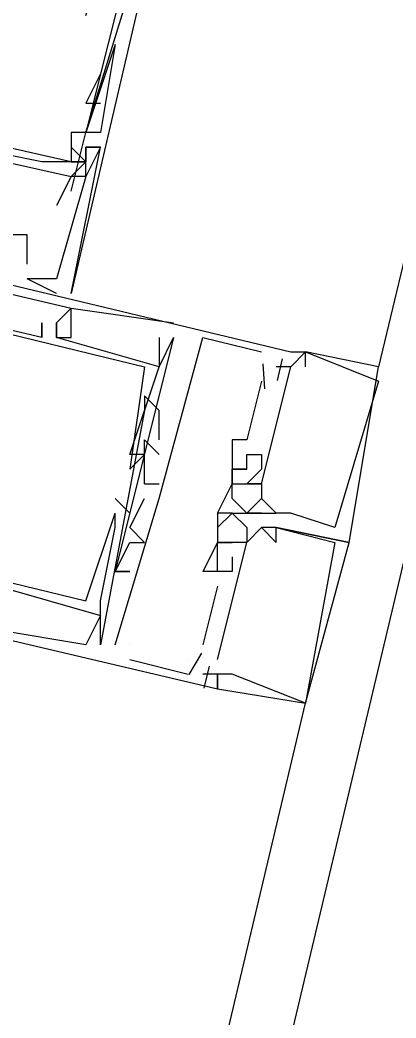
# Model space of a CAD drawing. Header units: feet. Extents: x -84 to 198, y -22 to 181.
# Drawn here: x 121.353 to 121.696, y 48.331 to 49.24 of the extents above; entities that cross this region are included whole.
import ezdxf

# ---------------------------------------------------------------- set-up
doc = ezdxf.new("R2010")
doc.units = ezdxf.units.FT
doc.layers.add('A-LINEA', color=7, linetype='CONTINUOUS')

msp = doc.modelspace()

# ---------------------------------------------------------------- linework, layer by layer
at = {"layer": 'A-LINEA'}
for p, q in [((123.44, 56.2978), (121.68, 48.9244)), ((121.4933, 49.3911), (121.4, 48.9911)), ((121.44, 49.2178), (121.4133, 49.1378)), ((121.44, 49.2178), (121.4133, 49.1378)), ((121.4267, 49.1911), (121.4133, 49.1644)), ((121.4267, 49.1911), (121.4267, 49.1911)), ((121.4133, 49.1644), (121.4267, 49.1644)), ((121.4, 49.1111), (121.28, 49.1378)), ((121.4, 49.1111), (121.28, 49.1378)), ((121.4, 49.1111), (121.28, 49.1378)), ((121.4, 49.1378), (121.4, 49.1378)), ((121.4133, 49.1378), (121.4133, 49.1378)), ((121.4133, 49.1378), (121.4133, 49.1378)), ((121.4267, 49.1378), (121.4267, 49.1378)), ((121.4133, 49.1244), (121.4133, 49.1244)), ((121.4133, 49.1244), (121.4133, 49.1244)), ((121.4133, 49.1244), (121.4133, 49.1244)), ((121.4133, 49.1244), (121.4133, 49.1244)), ((121.4133, 49.1244), (121.4133, 49.1244)), ((121.4133, 49.1244), (121.4133, 49.1244)), ((121.4133, 49.1244), (121.4133, 49.1244)), ((121.4267, 49.1244), (121.4267, 49.1244)), ((121.4267, 49.1244), (121.4267, 49.1244)), ((121.4267, 49.1244), (121.4267, 49.1244)), ((121.4267, 49.1244), (121.4267, 49.1244)), ((121.4267, 49.1244), (121.4267, 49.1244)), ((121.4267, 49.1244), (121.4267, 49.1244)), ((121.3733, 49.1111), (121.3733, 49.1111)), ((121.3867, 49.1111), (121.3867, 49.1111)), ((121.4, 49.1111), (121.4, 49.1111)), ((121.4133, 49.1111), (121.4133, 49.1111)), ((121.4133, 49.1111), (121.4133, 49.1111)), ((121.4133, 49.1111), (121.4133, 49.1111)), ((121.4, 49.0978), (121.4, 49.0978)), ((121.4133, 49.0978), (121.4, 49.0978)), ((121.4133, 49.0978), (121.4133, 49.0978)), ((121.4133, 49.0978), (121.4133, 49.0978)), ((121.4133, 49.0978), (121.4133, 49.0978)), ((121.4133, 49.0978), (121.4133, 49.0978)), ((121.3867, 49.0844), (121.3867, 49.0844)), ((121.4, 49.0844), (121.4, 49.0844)), ((121.3867, 49.0711), (121.3867, 49.0711)), ((121.36, 49.0444), (121.36, 49.0444)), ((121.36, 49.0444), (121.36, 49.0444)), ((121.36, 49.0444), (121.36, 49.0444)), ((121.36, 49.0178), (121.36, 49.0178)), ((121.36, 49.0178), (121.36, 49.0178)), ((121.36, 49.0178), (121.36, 49.0178)), ((121.36, 49.0044), (121.36, 49.0044)), ((121.36, 49.0044), (121.36, 49.0044)), ((121.36, 49.0044), (121.36, 49.0044)), ((121.36, 49.0044), (121.36, 49.0044)), ((121.36, 49.0044), (121.36, 49.0044)), ((121.36, 49.0044), (121.36, 49.0044)), ((121.3867, 49.0044), (121.3867, 49.0044)), ((121.3867, 49.0044), (121.3867, 49.0044)), ((121.3867, 49.0044), (121.3867, 49.0044)), ((121.3867, 49.0044), (121.3867, 49.0044)), ((121.3867, 49.0044), (121.3867, 49.0044)), ((121.3867, 49.0044), (121.3867, 49.0044)), ((121.3867, 48.9911), (121.3867, 48.9911)), ((121.3867, 48.9911), (121.3867, 48.9911)), ((121.3867, 48.9911), (121.3867, 48.9911)), ((121.4, 48.9911), (121.4, 48.9911)), ((121.4, 48.9911), (121.4, 48.9911)), ((121.4, 48.9911), (121.4, 48.9911)), ((121.3867, 48.9778), (121.3867, 48.9778)), ((121.3867, 48.9778), (121.3867, 48.9778)), ((121.3867, 48.9778), (121.3867, 48.9778)), ((121.4, 48.9778), (121.4, 48.9778)), ((121.4, 48.9778), (121.4, 48.9778)), ((121.4, 48.9778), (121.4, 48.9778)), ((121.4, 48.9778), (121.4, 48.9778)), ((121.4, 48.9778), (121.4, 48.9778)), ((121.4, 48.9778), (121.4, 48.9778)), ((121.3733, 48.9644), (121.3733, 48.9644)), ((121.3733, 48.9644), (121.3733, 48.9644)), ((121.3733, 48.9644), (121.3733, 48.9644)), ((121.3733, 48.9644), (121.3733, 48.9644)), ((121.3733, 48.9644), (121.3733, 48.9644)), ((121.3733, 48.9644), (121.3733, 48.9644)), ((121.3867, 48.9644), (121.3867, 48.9644)), ((121.3867, 48.9644), (121.3867, 48.9644)), ((121.3867, 48.9644), (121.3867, 48.9644)), ((121.3867, 48.9644), (121.3867, 48.9644)), ((121.3867, 48.9644), (121.3867, 48.9644)), ((121.3867, 48.9644), (121.3867, 48.9644)), ((121.3867, 48.9644), (121.3867, 48.9644)), ((121.3867, 48.9644), (121.3867, 48.9644)), ((121.3867, 48.9644), (121.3867, 48.9644)), ((121.3867, 48.9644), (121.3867, 48.9644)), ((121.3867, 48.9644), (121.3867, 48.9644)), ((121.3867, 48.9644), (121.3867, 48.9644)), ((121.3867, 48.9644), (121.3867, 48.9644)), ((121.3867, 48.9644), (121.3867, 48.9644)), ((121.3867, 48.9644), (121.3867, 48.9644)), ((121.4933, 48.9644), (121.4933, 48.9644)), ((121.4933, 48.9644), (121.4933, 48.9644)), ((121.4933, 48.9644), (121.4933, 48.9644)), ((121.3733, 48.9511), (121.3733, 48.9511)), ((121.3733, 48.9511), (121.3733, 48.9511)), ((121.3733, 48.9511), (121.3733, 48.9511)), ((121.3733, 48.9511), (121.3733, 48.9511)), ((121.3733, 48.9511), (121.3733, 48.9511)), ((121.3733, 48.9511), (121.3733, 48.9511)), ((121.3867, 48.9511), (121.3867, 48.9511)), ((121.3867, 48.9511), (121.3867, 48.9511)), ((121.3867, 48.9511), (121.3867, 48.9511)), ((121.3867, 48.9511), (121.3867, 48.9511)), ((121.3867, 48.9511), (121.3867, 48.9511)), ((121.3867, 48.9511), (121.3867, 48.9511)), ((121.3867, 48.9511), (121.3867, 48.9511)), ((121.3867, 48.9511), (121.3867, 48.9511)), ((121.3867, 48.9511), (121.3867, 48.9511)), ((121.4, 48.9511), (121.4, 48.9511)), ((121.4, 48.9511), (121.4, 48.9511)), ((121.4, 48.9511), (121.4, 48.9511)), ((121.4933, 48.9511), (121.44, 48.7378)), ((121.4933, 48.9511), (121.44, 48.7378)), ((121.4933, 48.9511), (121.44, 48.7378)), ((121.48, 48.9511), (121.48, 48.9511)), ((121.48, 48.9511), (121.48, 48.9511)), ((121.48, 48.9511), (121.48, 48.9511)), ((121.48, 48.9511), (121.48, 48.9511)), ((121.48, 48.9511), (121.48, 48.9511)), ((121.48, 48.9511), (121.48, 48.9511)), ((121.4933, 48.9511), (121.4933, 48.9511)), ((121.4933, 48.9511), (121.4933, 48.9511)), ((121.4933, 48.9511), (121.4933, 48.9511)), ((121.4933, 48.9511), (121.4933, 48.9511)), ((121.4933, 48.9511), (121.4933, 48.9511)), ((121.4933, 48.9511), (121.4933, 48.9511)), ((121.4933, 48.9511), (121.4933, 48.9511)), ((121.4933, 48.9511), (121.4933, 48.9511)), ((121.4933, 48.9511), (121.4933, 48.9511)), ((121.52, 48.9511), (121.52, 48.9511)), ((121.52, 48.9511), (121.52, 48.9511)), ((121.52, 48.9511), (121.52, 48.9511)), ((121.5733, 48.9378), (121.5733, 48.9378)), ((121.5733, 48.9378), (121.5733, 48.9378)), ((121.5733, 48.9378), (121.5733, 48.9378)), ((121.5923, 48.9317), (121.5876, 48.9117)), ((121.5923, 48.9317), (121.5876, 48.9117)), ((121.5923, 48.9317), (121.5876, 48.9117)), ((121.6, 48.9378), (121.6, 48.9378)), ((121.6, 48.9378), (121.6, 48.9378)), ((121.6, 48.9378), (121.6, 48.9378)), ((121.6, 48.9378), (121.6, 48.9378)), ((121.6, 48.9378), (121.6, 48.9378)), ((121.6, 48.9378), (121.6, 48.9378)), ((121.6133, 48.9378), (121.6133, 48.9378)), ((121.6133, 48.9378), (121.6133, 48.9378)), ((121.6133, 48.9378), (121.6133, 48.9378)), ((121.6133, 48.9378), (121.6133, 48.9378)), ((121.6133, 48.9378), (121.6133, 48.9378)), ((121.6133, 48.9378), (121.6133, 48.9378)), ((121.6133, 48.9378), (121.6133, 48.9378)), ((121.6133, 48.9378), (121.6133, 48.9378)), ((121.6133, 48.9378), (121.6133, 48.9378)), ((121.6133, 48.9378), (121.6133, 48.9378)), ((121.6133, 48.9378), (121.6133, 48.9378)), ((121.6133, 48.9378), (121.6133, 48.9378)), ((121.6133, 48.9378), (121.6133, 48.9378)), ((121.6133, 48.9378), (121.6133, 48.9378)), ((121.6133, 48.9378), (121.6133, 48.9378)), ((121.4667, 48.9244), (121.4667, 48.9244)), ((121.4667, 48.9244), (121.4667, 48.9244)), ((121.4667, 48.9244), (121.4667, 48.9244)), ((121.4667, 48.9244), (121.4667, 48.9244)), ((121.4667, 48.9244), (121.4667, 48.9244)), ((121.4667, 48.9244), (121.4667, 48.9244)), ((121.48, 48.9244), (121.48, 48.9244)), ((121.48, 48.9244), (121.48, 48.9244)), ((121.48, 48.9244), (121.48, 48.9244)), ((121.48, 48.9244), (121.48, 48.9244)), ((121.48, 48.9244), (121.48, 48.9244)), ((121.48, 48.9244), (121.48, 48.9244)), ((121.48, 48.9244), (121.48, 48.9244)), ((121.48, 48.9244), (121.48, 48.9244)), ((121.48, 48.9244), (121.48, 48.9244)), ((121.48, 48.9244), (121.48, 48.9244)), ((121.48, 48.9244), (121.48, 48.9244)), ((121.48, 48.9244), (121.48, 48.9244)), ((121.5746, 48.9269), (121.5762, 48.9043)), ((121.5746, 48.9269), (121.5762, 48.9043)), ((121.5746, 48.9269), (121.5762, 48.9043)), ((121.5867, 48.9244), (121.5867, 48.9244)), ((121.5867, 48.9244), (121.5867, 48.9244)), ((121.5867, 48.9244), (121.5867, 48.9244)), ((121.6, 48.9244), (121.6, 48.9244)), ((121.6, 48.9244), (121.6, 48.9244)), ((121.6, 48.9244), (121.6, 48.9244)), ((121.6, 48.9244), (121.6, 48.9244)), ((121.6, 48.9244), (121.6, 48.9244)), ((121.6, 48.9244), (121.6, 48.9244)), ((121.6, 48.9244), (121.6, 48.9244)), ((121.6, 48.9244), (121.6, 48.9244)), ((121.6, 48.9244), (121.6, 48.9244)), ((121.6133, 48.9244), (121.6133, 48.9244)), ((121.6133, 48.9244), (121.6133, 48.9244)), ((121.6133, 48.9244), (121.6133, 48.9244)), ((121.6133, 48.9244), (121.6133, 48.9244)), ((121.6133, 48.9244), (121.6133, 48.9244)), ((121.6133, 48.9244), (121.6133, 48.9244)), ((121.68, 48.9244), (121.68, 48.9244)), ((121.68, 48.9244), (121.68, 48.9244)), ((121.68, 48.9244), (121.68, 48.9244)), ((121.68, 48.9244), (121.68, 48.9244)), ((121.68, 48.9244), (121.68, 48.9244)), ((121.68, 48.9244), (121.68, 48.9244)), ((121.5733, 48.9111), (121.56, 48.8578)), ((121.5733, 48.9111), (121.56, 48.8578)), ((121.5733, 48.9111), (121.56, 48.8578)), ((121.5733, 48.9111), (121.5733, 48.9111)), ((121.5733, 48.9111), (121.5733, 48.9111)), ((121.5733, 48.9111), (121.5733, 48.9111)), ((121.68, 48.9111), (121.68, 48.9111)), ((121.68, 48.9111), (121.68, 48.9111)), ((121.68, 48.9111), (121.68, 48.9111)), ((121.68, 48.9111), (121.68, 48.9111)), ((121.68, 48.9111), (121.68, 48.9111)), ((121.68, 48.9111), (121.68, 48.9111)), ((121.4667, 48.8978), (121.4667, 48.8978)), ((121.4667, 48.8978), (121.4667, 48.8978)), ((121.4667, 48.8978), (121.4667, 48.8978)), ((121.4667, 48.8844), (121.4667, 48.8844)), ((121.4667, 48.8844), (121.4667, 48.8844)), ((121.4667, 48.8844), (121.4667, 48.8844)), ((121.48, 48.8578), (121.48, 48.8844)), ((121.48, 48.8844), (121.48, 48.8844)), ((121.48, 48.8844), (121.48, 48.8844)), ((121.48, 48.8578), (121.48, 48.8844)), ((121.48, 48.8844), (121.48, 48.8844)), ((121.48, 48.8844), (121.48, 48.8844)), ((121.48, 48.8578), (121.48, 48.8844)), ((121.48, 48.8844), (121.48, 48.8844)), ((121.48, 48.8844), (121.48, 48.8844)), ((121.4933, 48.8844), (121.4933, 48.8844)), ((121.4933, 48.8844), (121.4933, 48.8844)), ((121.4933, 48.8844), (121.4933, 48.8844)), ((121.4933, 48.8844), (121.4933, 48.8844)), ((121.4933, 48.8844), (121.4933, 48.8844)), ((121.4933, 48.8844), (121.4933, 48.8844)), ((121.4667, 48.8578), (121.4667, 48.8578)), ((121.4667, 48.8578), (121.4667, 48.8578)), ((121.4667, 48.8578), (121.4667, 48.8578)), ((121.48, 48.8578), (121.48, 48.8578)), ((121.48, 48.8578), (121.48, 48.8578)), ((121.48, 48.8578), (121.48, 48.8578)), ((121.5467, 48.8578), (121.5467, 48.8578)), ((121.5467, 48.8578), (121.5467, 48.8578)), ((121.5467, 48.8578), (121.5467, 48.8578)), ((121.56, 48.8578), (121.56, 48.8578)), ((121.56, 48.8578), (121.56, 48.8578)), ((121.56, 48.8578), (121.56, 48.8578)), ((121.4533, 48.8444), (121.4533, 48.8444)), ((121.4533, 48.8444), (121.4533, 48.8444)), ((121.4533, 48.8444), (121.4533, 48.8444)), ((121.4533, 48.8444), (121.4533, 48.8444)), ((121.4533, 48.8444), (121.4533, 48.8444)), ((121.4533, 48.8444), (121.4533, 48.8444)), ((121.4667, 48.8444), (121.4667, 48.8444)), ((121.4667, 48.8444), (121.4667, 48.8444)), ((121.4667, 48.8444), (121.4667, 48.8444)), ((121.4667, 48.8444), (121.4667, 48.8444)), ((121.4667, 48.8444), (121.4667, 48.8444)), ((121.4667, 48.8444), (121.4667, 48.8444)), ((121.48, 48.8444), (121.48, 48.8444)), ((121.48, 48.8444), (121.48, 48.8444)), ((121.48, 48.8444), (121.48, 48.8444)), ((121.56, 48.8444), (121.56, 48.8444)), ((121.56, 48.8444), (121.56, 48.8444)), ((121.56, 48.8444), (121.56, 48.8444)), ((121.5733, 48.8444), (121.5733, 48.8444)), ((121.5733, 48.8444), (121.5733, 48.8444)), ((121.5733, 48.8444), (121.5733, 48.8444)), ((121.4533, 48.8311), (121.4533, 48.8311)), ((121.4533, 48.8311), (121.4533, 48.8311)), ((121.4533, 48.8311), (121.4533, 48.8311)), ((121.4533, 48.8311), (121.4533, 48.8311)), ((121.4533, 48.8311), (121.4533, 48.8311)), ((121.4533, 48.8311), (121.4533, 48.8311)), ((121.5467, 48.8311), (121.5467, 48.8311)), ((121.5467, 48.8311), (121.5467, 48.8311)), ((121.5467, 48.8311), (121.5467, 48.8311)), ((121.5467, 48.8311), (121.5467, 48.8311)), ((121.5467, 48.8311), (121.5467, 48.8311)), ((121.5467, 48.8311), (121.5467, 48.8311)), ((121.56, 48.8311), (121.56, 48.8311)), ((121.56, 48.8311), (121.56, 48.8311)), ((121.56, 48.8311), (121.56, 48.8311)), ((121.56, 48.8311), (121.56, 48.8311)), ((121.56, 48.8311), (121.56, 48.8311)), ((121.56, 48.8311), (121.56, 48.8311)), ((121.5733, 48.8311), (121.5733, 48.8311)), ((121.5733, 48.8311), (121.5733, 48.8311)), ((121.5733, 48.8311), (121.5733, 48.8311)), ((121.4667, 48.8178), (121.4667, 48.8178)), ((121.4667, 48.8178), (121.4667, 48.8178)), ((121.4667, 48.8178), (121.4667, 48.8178)), ((121.4667, 48.8178), (121.48, 48.8178)), ((121.4667, 48.8178), (121.4667, 48.8178)), ((121.4667, 48.8178), (121.48, 48.8178)), ((121.4667, 48.8178), (121.4667, 48.8178)), ((121.4667, 48.8178), (121.48, 48.8178)), ((121.4667, 48.8178), (121.4667, 48.8178)), ((121.48, 48.8178), (121.48, 48.8178)), ((121.48, 48.8178), (121.48, 48.8178)), ((121.48, 48.8178), (121.48, 48.8178)), ((121.5467, 48.8178), (121.5467, 48.8178)), ((121.5467, 48.8178), (121.5467, 48.8178)), ((121.5467, 48.8178), (121.5467, 48.8178)), ((121.5467, 48.8178), (121.5467, 48.8178)), ((121.5467, 48.8178), (121.5467, 48.8178)), ((121.5467, 48.8178), (121.5467, 48.8178)), ((121.5467, 48.8178), (121.5467, 48.8178)), ((121.5467, 48.8178), (121.5467, 48.8178)), ((121.5467, 48.8178), (121.5467, 48.8178)), ((121.5467, 48.8178), (121.5467, 48.8178)), ((121.5467, 48.8178), (121.5467, 48.8178)), ((121.5467, 48.8178), (121.5467, 48.8178)), ((121.5467, 48.8178), (121.5467, 48.8178)), ((121.5467, 48.8178), (121.5467, 48.8178)), ((121.5467, 48.8178), (121.5467, 48.8178)), ((121.56, 48.8178), (121.56, 48.8178)), ((121.56, 48.8178), (121.56, 48.8178)), ((121.56, 48.8178), (121.56, 48.8178)), ((121.56, 48.8178), (121.56, 48.8178)), ((121.56, 48.8178), (121.56, 48.8178)), ((121.56, 48.8178), (121.56, 48.8178)), ((121.56, 48.8178), (121.56, 48.8178)), ((121.56, 48.8178), (121.56, 48.8178)), ((121.56, 48.8178), (121.56, 48.8178)), ((121.56, 48.8178), (121.56, 48.8178)), ((121.56, 48.8178), (121.56, 48.8178)), ((121.56, 48.8178), (121.56, 48.8178)), ((121.5733, 48.8178), (121.5733, 48.8178)), ((121.5733, 48.8178), (121.5733, 48.8178)), ((121.5733, 48.8178), (121.5733, 48.8178)), ((121.5733, 48.8178), (121.5733, 48.8178)), ((121.5733, 48.8178), (121.5733, 48.8178)), ((121.5733, 48.8178), (121.5733, 48.8178)), ((121.5733, 48.8178), (121.5733, 48.8178)), ((121.5733, 48.8178), (121.5733, 48.8178)), ((121.5733, 48.8178), (121.5733, 48.8178)), ((121.5733, 48.8178), (121.5733, 48.8178)), ((121.5733, 48.8178), (121.5733, 48.8178)), ((121.5733, 48.8178), (121.5733, 48.8178)), ((121.5733, 48.8178), (121.5733, 48.8178)), ((121.5733, 48.8178), (121.5733, 48.8178)), ((121.5733, 48.8178), (121.5733, 48.8178)), ((121.5733, 48.8178), (121.5733, 48.8178)), ((121.5733, 48.8178), (121.5733, 48.8178)), ((121.5733, 48.8178), (121.5733, 48.8178)), ((121.44, 48.8044), (121.4533, 48.7911)), ((121.44, 48.8044), (121.44, 48.8044)), ((121.44, 48.6711), (121.48, 48.8044)), ((121.44, 48.8044), (121.4533, 48.7911)), ((121.44, 48.8044), (121.44, 48.8044)), ((121.44, 48.6711), (121.48, 48.8044)), ((121.44, 48.8044), (121.4533, 48.7911)), ((121.44, 48.8044), (121.44, 48.8044)), ((121.44, 48.6711), (121.48, 48.8044)), ((121.4667, 48.8044), (121.4667, 48.8044)), ((121.4667, 48.8044), (121.4667, 48.8044)), ((121.4667, 48.8044), (121.4667, 48.8044)), ((121.4667, 48.8044), (121.4667, 48.8044)), ((121.4667, 48.8044), (121.4667, 48.8044)), ((121.4667, 48.8044), (121.4667, 48.8044)), ((121.4667, 48.8044), (121.4667, 48.8044)), ((121.4667, 48.8044), (121.4667, 48.8044)), ((121.4667, 48.8044), (121.4667, 48.8044)), ((121.48, 48.8044), (121.48, 48.8044)), ((121.48, 48.8044), (121.48, 48.8044)), ((121.48, 48.8044), (121.48, 48.8044)), ((121.48, 48.8044), (121.48, 48.8044)), ((121.48, 48.8044), (121.48, 48.8044)), ((121.48, 48.8044), (121.48, 48.8044)), ((121.5467, 48.8044), (121.5467, 48.8044)), ((121.5467, 48.8044), (121.5467, 48.8044)), ((121.5467, 48.8044), (121.5467, 48.8044)), ((121.5467, 48.8044), (121.5467, 48.8044)), ((121.5467, 48.8044), (121.5467, 48.8044)), ((121.5467, 48.8044), (121.5467, 48.8044)), ((121.5733, 48.8044), (121.5733, 48.8044)), ((121.5733, 48.8044), (121.5733, 48.8044)), ((121.5733, 48.8044), (121.5733, 48.8044)), ((121.5733, 48.8044), (121.5733, 48.8044)), ((121.5733, 48.8044), (121.5733, 48.8044)), ((121.5733, 48.8044), (121.5733, 48.8044)), ((121.5733, 48.8044), (121.5733, 48.8044)), ((121.5733, 48.8044), (121.5733, 48.8044)), ((121.5733, 48.8044), (121.5733, 48.8044)), ((121.5733, 48.8044), (121.5733, 48.8044)), ((121.5733, 48.8044), (121.5733, 48.8044)), ((121.5733, 48.8044), (121.5733, 48.8044)), ((121.44, 48.7911), (121.44, 48.7911)), ((121.44, 48.7911), (121.44, 48.7911)), ((121.44, 48.7911), (121.44, 48.7911)), ((121.44, 48.7911), (121.44, 48.7911)), ((121.44, 48.7911), (121.44, 48.7911)), ((121.44, 48.7911), (121.44, 48.7911)), ((121.4533, 48.7911), (121.4533, 48.7911)), ((121.4533, 48.7911), (121.4533, 48.7911)), ((121.4533, 48.7911), (121.4533, 48.7911)), ((121.5333, 48.7911), (121.5333, 48.7911)), ((121.5333, 48.7911), (121.5333, 48.7911)), ((121.5333, 48.7911), (121.5333, 48.7911)), ((121.5333, 48.7911), (121.5333, 48.7911)), ((121.5333, 48.7911), (121.5333, 48.7911)), ((121.5333, 48.7911), (121.5333, 48.7911)), ((121.5333, 48.7911), (121.5333, 48.7911)), ((121.5333, 48.7911), (121.5333, 48.7911)), ((121.5333, 48.7911), (121.5333, 48.7911)), ((121.5467, 48.7911), (121.5467, 48.7911)), ((121.5467, 48.7911), (121.5467, 48.7911)), ((121.5467, 48.7911), (121.5467, 48.7911)), ((121.5467, 48.7911), (121.5467, 48.7911)), ((121.5467, 48.7911), (121.5467, 48.7911)), ((121.5467, 48.7911), (121.5467, 48.7911)), ((121.5467, 48.7911), (121.5467, 48.7911)), ((121.5467, 48.7911), (121.5467, 48.7911)), ((121.5467, 48.7911), (121.5467, 48.7911)), ((121.5467, 48.7911), (121.5467, 48.7911)), ((121.5467, 48.7911), (121.5467, 48.7911)), ((121.5467, 48.7911), (121.5467, 48.7911)), ((121.5733, 48.7911), (121.56, 48.7911)), ((121.56, 48.7911), (121.56, 48.7911)), ((121.5733, 48.7911), (121.56, 48.7911)), ((121.56, 48.7911), (121.56, 48.7911)), ((121.5733, 48.7911), (121.56, 48.7911)), ((121.56, 48.7911), (121.56, 48.7911)), ((121.56, 48.7911), (121.56, 48.7911)), ((121.56, 48.7911), (121.56, 48.7911)), ((121.56, 48.7911), (121.56, 48.7911)), ((121.56, 48.7911), (121.56, 48.7911)), ((121.56, 48.7911), (121.56, 48.7911)), ((121.56, 48.7911), (121.56, 48.7911)), ((121.56, 48.7911), (121.56, 48.7911)), ((121.56, 48.7911), (121.56, 48.7911)), ((121.56, 48.7911), (121.56, 48.7911)), ((121.56, 48.7911), (121.56, 48.7911)), ((121.56, 48.7911), (121.56, 48.7911)), ((121.56, 48.7911), (121.56, 48.7911)), ((121.5733, 48.7911), (121.5733, 48.7911)), ((121.5733, 48.7911), (121.5733, 48.7911)), ((121.5733, 48.7911), (121.5733, 48.7911)), ((121.5733, 48.7911), (121.5733, 48.7911)), ((121.5733, 48.7911), (121.5733, 48.7911)), ((121.5733, 48.7911), (121.5733, 48.7911)), ((121.5733, 48.7911), (121.5733, 48.7911)), ((121.5733, 48.7911), (121.5733, 48.7911)), ((121.5733, 48.7911), (121.5733, 48.7911)), ((121.5867, 48.7911), (121.5867, 48.7911)), ((121.5867, 48.7911), (121.5867, 48.7911)), ((121.5867, 48.7911), (121.5867, 48.7911)), ((121.5867, 48.7911), (121.5867, 48.7911)), ((121.5867, 48.7911), (121.5867, 48.7911)), ((121.5867, 48.7911), (121.5867, 48.7911)), ((121.5867, 48.7911), (121.5867, 48.7911)), ((121.5867, 48.7911), (121.5867, 48.7911)), ((121.5867, 48.7911), (121.5867, 48.7911)), ((121.5867, 48.7911), (121.5867, 48.7911)), ((121.5867, 48.7911), (121.5867, 48.7911)), ((121.5867, 48.7911), (121.5867, 48.7911)), ((121.5867, 48.7911), (121.5867, 48.7911)), ((121.5867, 48.7911), (121.5867, 48.7911)), ((121.5867, 48.7911), (121.5867, 48.7911)), ((121.5867, 48.7911), (121.5867, 48.7911)), ((121.5867, 48.7911), (121.5867, 48.7911)), ((121.5867, 48.7911), (121.5867, 48.7911)), ((121.6, 48.7911), (121.6, 48.7911)), ((121.6, 48.7911), (121.6, 48.7911)), ((121.6, 48.7911), (121.6, 48.7911)), ((121.6, 48.7911), (121.6, 48.7911)), ((121.6, 48.7911), (121.6, 48.7911)), ((121.6, 48.7911), (121.6, 48.7911)), ((121.6, 48.7911), (121.6, 48.7911)), ((121.6, 48.7911), (121.6, 48.7911)), ((121.6, 48.7911), (121.6, 48.7911)), ((121.6, 48.7911), (121.6, 48.7911)), ((121.6, 48.7911), (121.6, 48.7911)), ((121.6, 48.7911), (121.6, 48.7911)), ((121.44, 48.7778), (121.44, 48.7778)), ((121.44, 48.7778), (121.44, 48.7778)), ((121.44, 48.7778), (121.44, 48.7778)), ((121.44, 48.7778), (121.44, 48.7778)), ((121.44, 48.7778), (121.44, 48.7778)), ((121.44, 48.7778), (121.44, 48.7778)), ((121.4533, 48.7778), (121.4533, 48.7778)), ((121.4533, 48.7778), (121.4533, 48.7778)), ((121.4533, 48.7778), (121.4533, 48.7778)), ((121.5333, 48.7778), (121.5333, 48.7778)), ((121.5333, 48.7778), (121.5333, 48.7778)), ((121.5333, 48.7778), (121.5333, 48.7778)), ((121.56, 48.7778), (121.56, 48.7778)), ((121.56, 48.7778), (121.56, 48.7778)), ((121.56, 48.7778), (121.56, 48.7778)), ((121.5733, 48.7778), (121.5733, 48.7778)), ((121.5733, 48.7778), (121.5733, 48.7778)), ((121.5733, 48.7778), (121.5733, 48.7778)), ((121.5733, 48.7778), (121.5733, 48.7778)), ((121.5733, 48.7778), (121.5733, 48.7778)), ((121.5733, 48.7778), (121.5733, 48.7778)), ((121.5867, 48.7778), (121.5867, 48.7778)), ((121.5867, 48.7778), (121.5867, 48.7778)), ((121.5867, 48.7778), (121.5867, 48.7778)), ((121.5867, 48.7778), (121.5867, 48.7778)), ((121.5867, 48.7778), (121.5867, 48.7778)), ((121.5867, 48.7778), (121.5867, 48.7778)), ((121.5867, 48.7778), (121.5867, 48.7778)), ((121.5867, 48.7778), (121.5867, 48.7778)), ((121.5867, 48.7778), (121.5867, 48.7778)), ((121.5867, 48.7778), (121.5867, 48.7778)), ((121.5867, 48.7778), (121.5867, 48.7778)), ((121.5867, 48.7778), (121.5867, 48.7778)), ((121.64, 48.7778), (121.64, 48.7778)), ((121.64, 48.7778), (121.64, 48.7778)), ((121.64, 48.7778), (121.64, 48.7778)), ((121.64, 48.7778), (121.64, 48.7778)), ((121.64, 48.7778), (121.64, 48.7778)), ((121.64, 48.7778), (121.64, 48.7778)), ((121.6533, 48.7778), (121.6533, 48.7778)), ((121.6533, 48.7778), (121.6533, 48.7778)), ((121.4533, 48.7644), (121.4533, 48.7644)), ((121.4533, 48.7644), (121.4533, 48.7644)), ((121.4533, 48.7644), (121.4533, 48.7644)), ((121.4667, 48.7644), (121.4667, 48.7644)), ((121.4667, 48.7644), (121.4667, 48.7644)), ((121.4667, 48.7644), (121.4667, 48.7644)), ((121.5333, 48.7644), (121.5333, 48.7644)), ((121.5333, 48.7644), (121.5333, 48.7644)), ((121.5333, 48.7644), (121.5333, 48.7644)), ((121.5333, 48.7644), (121.5333, 48.7644)), ((121.5333, 48.7644), (121.5333, 48.7644)), ((121.5333, 48.7644), (121.5333, 48.7644)), ((121.5333, 48.7644), (121.5333, 48.7644)), ((121.5333, 48.7644), (121.5333, 48.7644)), ((121.5333, 48.7644), (121.5333, 48.7644)), ((121.5467, 48.7644), (121.5467, 48.7644)), ((121.5467, 48.7644), (121.5467, 48.7644)), ((121.5467, 48.7644), (121.5467, 48.7644)), ((121.5467, 48.7644), (121.5467, 48.7644)), ((121.5467, 48.7644), (121.5467, 48.7644)), ((121.5467, 48.7644), (121.5467, 48.7644)), ((121.56, 48.7644), (121.56, 48.7644)), ((121.56, 48.7644), (121.56, 48.7644)), ((121.56, 48.7644), (121.56, 48.7644)), ((121.56, 48.7644), (121.56, 48.7644)), ((121.56, 48.7644), (121.56, 48.7644)), ((121.56, 48.7644), (121.56, 48.7644)), ((121.5867, 48.7644), (121.5867, 48.7644)), ((121.5867, 48.7644), (121.5867, 48.7644)), ((121.5867, 48.7644), (121.5867, 48.7644)), ((121.64, 48.7644), (121.64, 48.7644)), ((121.64, 48.7644), (121.64, 48.7644)), ((121.64, 48.7644), (121.64, 48.7644)), ((121.6533, 48.7644), (121.6533, 48.7644)), ((121.6533, 48.7644), (121.6533, 48.7644)), ((121.6533, 48.7644), (121.6533, 48.7644)), ((121.6533, 48.7644), (121.6533, 48.7644)), ((121.6533, 48.7644), (121.6533, 48.7644)), ((121.6533, 48.7644), (121.6533, 48.7644)), ((121.6533, 48.7644), (121.6533, 48.7644)), ((121.6533, 48.7644), (121.6533, 48.7644)), ((121.6533, 48.7644), (121.6533, 48.7644)), ((121.5333, 48.7511), (121.5333, 48.7511)), ((121.5333, 48.7511), (121.5333, 48.7511)), ((121.5333, 48.7511), (121.5333, 48.7511)), ((121.5467, 48.7511), (121.5467, 48.7511)), ((121.5467, 48.7511), (121.5467, 48.7511)), ((121.5467, 48.7511), (121.5467, 48.7511)), ((121.64, 48.7511), (121.64, 48.7511)), ((121.64, 48.7511), (121.64, 48.7511)), ((121.4267, 48.7378), (121.4267, 48.7378)), ((121.4267, 48.7378), (121.4267, 48.7378)), ((121.4267, 48.7378), (121.4267, 48.7378)), ((121.4267, 48.7378), (121.4267, 48.7378)), ((121.4267, 48.7378), (121.4267, 48.7378)), ((121.4267, 48.7378), (121.4267, 48.7378)), ((121.44, 48.7378), (121.44, 48.7378)), ((121.44, 48.7378), (121.44, 48.7378)), ((121.44, 48.7378), (121.44, 48.7378)), ((121.44, 48.7378), (121.44, 48.7378)), ((121.44, 48.7378), (121.44, 48.7378)), ((121.44, 48.7378), (121.44, 48.7378)), ((121.44, 48.7378), (121.44, 48.7378)), ((121.44, 48.7378), (121.44, 48.7378)), ((121.44, 48.7378), (121.44, 48.7378)), ((121.4533, 48.7378), (121.4533, 48.7378)), ((121.4533, 48.7378), (121.4533, 48.7378)), ((121.4533, 48.7378), (121.4533, 48.7378)), ((121.5333, 48.7378), (121.52, 48.7378)), ((121.52, 48.7378), (121.52, 48.7378)), ((121.5333, 48.7378), (121.52, 48.7378)), ((121.52, 48.7378), (121.52, 48.7378)), ((121.5333, 48.7378), (121.52, 48.7378)), ((121.52, 48.7378), (121.52, 48.7378)), ((121.5333, 48.7378), (121.5333, 48.7378)), ((121.5333, 48.7378), (121.5333, 48.7378)), ((121.5333, 48.7378), (121.5333, 48.7378)), ((121.5333, 48.7378), (121.5333, 48.7378)), ((121.5333, 48.7378), (121.5333, 48.7378)), ((121.5333, 48.7378), (121.5333, 48.7378)), ((121.5467, 48.7378), (121.5467, 48.7378)), ((121.5467, 48.7378), (121.5467, 48.7378)), ((121.5467, 48.7378), (121.5467, 48.7378)), ((121.3333, 48.7244), (121.4267, 48.6978)), ((121.3333, 48.7244), (121.4267, 48.6978)), ((121.3333, 48.7244), (121.4267, 48.6978)), ((121.5333, 48.7244), (121.52, 48.6711)), ((121.5333, 48.7244), (121.52, 48.6711)), ((121.5333, 48.7244), (121.52, 48.6711)), ((121.5333, 48.7244), (121.5333, 48.7244)), ((121.5333, 48.7244), (121.5333, 48.7244)), ((121.5333, 48.7244), (121.5333, 48.7244)), ((121.4133, 48.7111), (121.4133, 48.7111)), ((121.4133, 48.7111), (121.4133, 48.7111)), ((121.4133, 48.7111), (121.4133, 48.7111)), ((121.4267, 48.7111), (121.4267, 48.7111)), ((121.4267, 48.7111), (121.4267, 48.7111)), ((121.4267, 48.7111), (121.4267, 48.7111)), ((121.4267, 48.6978), (121.4133, 48.6711)), ((121.4267, 48.6978), (121.4133, 48.6711)), ((121.4267, 48.6978), (121.4133, 48.6711)), ((121.4267, 48.6978), (121.4267, 48.6978)), ((121.4267, 48.6978), (121.4267, 48.6978)), ((121.4267, 48.6978), (121.4267, 48.6978)), ((121.4133, 48.6711), (121.3333, 48.6844)), ((121.4133, 48.6711), (121.3333, 48.6844)), ((121.4133, 48.6711), (121.3333, 48.6844)), ((121.4133, 48.6711), (121.4133, 48.6711)), ((121.4133, 48.6711), (121.4133, 48.6711)), ((121.4133, 48.6711), (121.4133, 48.6711)), ((121.4133, 48.6711), (121.4133, 48.6711)), ((121.4133, 48.6711), (121.4133, 48.6711)), ((121.4133, 48.6711), (121.4133, 48.6711)), ((121.4267, 48.6711), (121.4267, 48.6711)), ((121.4267, 48.6711), (121.4267, 48.6711)), ((121.4267, 48.6711), (121.4267, 48.6711)), ((121.4267, 48.6711), (121.4267, 48.6711)), ((121.4267, 48.6711), (121.4267, 48.6711)), ((121.4267, 48.6711), (121.4267, 48.6711)), ((121.44, 48.6711), (121.44, 48.6711)), ((121.44, 48.6711), (121.44, 48.6711)), ((121.44, 48.6711), (121.44, 48.6711)), ((121.4533, 48.6711), (121.4533, 48.6711)), ((121.4533, 48.6711), (121.4533, 48.6711)), ((121.4533, 48.6711), (121.4533, 48.6711)), ((121.52, 48.6711), (121.52, 48.6711)), ((121.52, 48.6711), (121.52, 48.6711)), ((121.52, 48.6711), (121.52, 48.6711)), ((121.5188, 48.6635), (121.5072, 48.644)), ((121.5188, 48.6635), (121.5072, 48.644)), ((121.5188, 48.6635), (121.5072, 48.644)), ((121.4533, 48.6578), (121.5067, 48.6444)), ((121.4533, 48.6578), (121.4533, 48.6578)), ((121.4533, 48.6578), (121.5067, 48.6444)), ((121.4533, 48.6578), (121.4533, 48.6578)), ((121.4533, 48.6578), (121.5067, 48.6444)), ((121.4533, 48.6578), (121.4533, 48.6578)), ((121.5067, 48.6578), (121.5067, 48.6578)), ((121.5067, 48.6578), (121.5067, 48.6578)), ((121.5067, 48.6578), (121.5067, 48.6578)), ((121.5067, 48.6578), (121.5067, 48.6578)), ((121.5067, 48.6578), (121.5067, 48.6578)), ((121.5067, 48.6578), (121.5067, 48.6578)), ((121.5257, 48.6517), (121.5209, 48.6317)), ((121.5257, 48.6517), (121.5209, 48.6317)), ((121.5257, 48.6517), (121.5209, 48.6317)), ((121.5333, 48.6578), (121.5333, 48.6578)), ((121.5333, 48.6578), (121.5333, 48.6578)), ((121.5333, 48.6578), (121.5333, 48.6578)), ((121.5067, 48.6444), (121.5067, 48.6444)), ((121.5067, 48.6444), (121.5067, 48.6444)), ((121.5067, 48.6444), (121.5067, 48.6444)), ((121.52, 48.6444), (121.52, 48.6444)), ((121.52, 48.6444), (121.52, 48.6444)), ((121.52, 48.6444), (121.52, 48.6444)), ((121.5333, 48.6444), (121.5333, 48.6444)), ((121.5333, 48.6444), (121.5333, 48.6444)), ((121.5333, 48.6444), (121.5333, 48.6444)), ((121.5333, 48.6444), (121.5333, 48.6444)), ((121.5333, 48.6444), (121.5333, 48.6444)), ((121.5333, 48.6444), (121.5333, 48.6444)), ((121.5467, 48.6444), (121.5467, 48.6444)), ((121.5467, 48.6444), (121.5467, 48.6444)), ((121.5467, 48.6444), (121.5467, 48.6444)), ((121.5333, 48.6311), (121.5333, 48.6311)), ((121.5333, 48.6311), (121.5333, 48.6311)), ((121.5333, 48.6311), (121.5333, 48.6311)), ((121.5333, 48.6311), (121.5333, 48.6311)), ((121.5333, 48.6311), (121.5333, 48.6311)), ((121.5333, 48.6311), (121.5333, 48.6311)), ((119.8667, 41.2311), (121.6133, 48.6178)), ((121.6133, 48.6178), (121.6133, 48.6178)), ((121.6133, 48.6178), (121.6133, 48.6178)), ((121.6133, 48.6178), (121.6133, 48.6178)), ((121.6133, 48.6178), (121.6133, 48.6178)), ((121.6133, 48.6178), (121.6133, 48.6178)), ((121.6133, 48.6178), (121.6133, 48.6178))]:
    msp.add_line(p, q, dxfattribs=at)
for points in [[(117, 59.0311), (123.76, 57.4311), (119.84, 40.8844)], [(121.4133, 49.2444), (121.4267, 49.2844), (121.4267, 49.2844), (121.44, 49.3111), (121.4533, 49.2978), (121.4133, 49.1378), (121.4, 49.1378), (121.4, 49.1111), (121.3867, 49.1111), (121.3733, 49.1111), (121.3067, 49.1244), (121.2933, 49.1244), (121.2933, 49.1378), (121.28, 49.1378), (121.2933, 49.1644), (121.28, 49.1644), (121.32, 49.3511)], [(121.4, 49.0844), (121.4133, 49.1378), (121.4667, 49.3111)], [(121.36, 49.0178), (121.36, 49.0444), (121.3467, 49.0444), (121.32, 49.0444), (121.2933, 49.0578), (121.28, 49.0578), (121.2667, 49.0311), (121.2267, 49.0444), (121.2533, 49.1378), (121.2667, 49.1244), (121.2667, 49.1378), (121.2533, 49.1378), (121.2667, 49.1644), (121.2667, 49.1511), (121.2667, 49.1644), (121.0667, 49.2178)], [(121.36, 49.0178), (121.36, 49.0444), (121.3467, 49.0444), (121.32, 49.0444), (121.2933, 49.0578), (121.28, 49.0578), (121.2667, 49.0311), (121.2267, 49.0444), (121.2533, 49.1378), (121.2667, 49.1244), (121.2667, 49.1378), (121.2533, 49.1378), (121.2667, 49.1644), (121.2667, 49.1511), (121.2667, 49.1644), (121.0667, 49.2178)], [(121.36, 49.0178), (121.36, 49.0444), (121.3467, 49.0444), (121.32, 49.0444), (121.2933, 49.0578), (121.28, 49.0578), (121.2667, 49.0311), (121.2267, 49.0444), (121.2533, 49.1378), (121.2667, 49.1244), (121.2667, 49.1378), (121.2533, 49.1378), (121.2667, 49.1644), (121.2667, 49.1511), (121.2667, 49.1644), (121.0667, 49.2178)], [(121.44, 49.2178), (121.44, 49.2178), (121.44, 49.2178), (121.4267, 49.1378), (121.4133, 49.1378)], [(121.28, 49.0978), (121.28, 49.1244), (121.4, 49.0978), (121.3867, 49.0711)], [(121.4, 48.9911), (121.4267, 49.1244), (121.4133, 49.1244), (121.4133, 49.1111), (121.4133, 49.1244), (121.4267, 49.1244), (121.4133, 49.0978), (121.3867, 49.0044), (121.36, 49.0044)], [(121.4, 48.9911), (121.4267, 49.1244), (121.4133, 49.1244), (121.4133, 49.1111), (121.4133, 49.1244), (121.4267, 49.1244), (121.4133, 49.0978), (121.3867, 49.0044), (121.36, 49.0044)], [(121.4, 48.9911), (121.4267, 49.1244), (121.4133, 49.1244), (121.4133, 49.1111), (121.4133, 49.1244), (121.4267, 49.1244), (121.4133, 49.0978), (121.3867, 49.0044), (121.36, 49.0044)], [(121.4, 49.1244), (121.4133, 49.1111), (121.4, 49.1244)], [(121.4133, 49.1244), (121.4133, 49.1111), (121.4, 49.0978)], [(121.4133, 49.1244), (121.4267, 49.1244), (121.4133, 49.0978), (121.4133, 49.0978), (121.4133, 49.1244), (121.4133, 49.1111)], [(121.4, 49.1111), (121.4133, 49.1111), (121.4, 49.1111)], [(121.4, 49.1111), (121.4133, 49.1111), (121.4, 49.1111)], [(120.9067, 48.9378), (120.8933, 48.9511), (120.9333, 49.0978), (121.6, 48.9378), (121.6133, 48.9378)], [(120.9067, 48.9378), (120.8933, 48.9511), (120.9333, 49.0978), (121.6, 48.9378), (121.6133, 48.9378)], [(120.9067, 48.9378), (120.8933, 48.9511), (120.9333, 49.0978), (121.6, 48.9378), (121.6133, 48.9378)], [(121.3733, 48.9644), (121.3733, 48.9511), (120.9733, 49.0444), (120.9733, 49.0711), (120.9467, 49.0711), (120.9467, 49.0844), (120.9467, 49.0711), (120.9733, 49.0578), (120.9467, 48.9644), (120.9467, 48.9511), (120.9733, 49.0444), (121.4667, 48.9244), (121.4533, 48.8311), (121.4533, 48.8311), (121.4667, 48.8444), (121.4533, 48.8444), (121.48, 48.9244), (121.4933, 48.9511)], [(120.9467, 49.0578), (120.96, 49.0578), (120.9467, 49.0711), (120.9467, 49.0844), (121.4, 48.9778)], [(121.3733, 48.9644), (121.3733, 48.9511), (120.9733, 49.0444), (120.9733, 49.0711), (120.9467, 49.0711), (120.9467, 49.0844), (120.9467, 49.0711), (120.9733, 49.0578), (120.9467, 48.9644), (120.9467, 48.9511), (120.9733, 49.0444), (121.4667, 48.9244), (121.4533, 48.8311), (121.4533, 48.8311), (121.4667, 48.8444), (121.4533, 48.8444), (121.48, 48.9244), (121.4933, 48.9511)], [(120.9467, 49.0578), (120.96, 49.0578), (120.9467, 49.0711), (120.9467, 49.0844), (121.4, 48.9778)], [(121.3733, 48.9644), (121.3733, 48.9511), (120.9733, 49.0444), (120.9733, 49.0711), (120.9467, 49.0711), (120.9467, 49.0844), (120.9467, 49.0711), (120.9733, 49.0578), (120.9467, 48.9644), (120.9467, 48.9511), (120.9733, 49.0444), (121.4667, 48.9244), (121.4533, 48.8311), (121.4533, 48.8311), (121.4667, 48.8444), (121.4533, 48.8444), (121.48, 48.9244), (121.4933, 48.9511)], [(120.9467, 49.0578), (120.96, 49.0578), (120.9467, 49.0711), (120.9467, 49.0844), (121.4, 48.9778)], [(121.3733, 48.9644), (121.3733, 48.9511), (120.9733, 49.0444), (120.9733, 49.0711), (120.9467, 49.0711), (120.9467, 49.0844), (120.9467, 49.0711), (120.9733, 49.0578), (120.9467, 48.9644), (120.9467, 48.9511), (120.9733, 49.0444), (121.4667, 48.9244), (121.4533, 48.8311), (121.4533, 48.8311), (121.4667, 48.8444), (121.4533, 48.8444), (121.48, 48.9244), (121.4933, 48.9511)], [(121.3733, 48.9644), (121.3733, 48.9511), (120.9733, 49.0444), (120.9733, 49.0711), (120.9467, 49.0711), (120.9467, 49.0844), (120.9467, 49.0711), (120.9733, 49.0578), (120.9467, 48.9644), (120.9467, 48.9511), (120.9733, 49.0444), (121.4667, 48.9244), (121.4533, 48.8311), (121.4533, 48.8311), (121.4667, 48.8444), (121.4533, 48.8444), (121.48, 48.9244), (121.4933, 48.9511)], [(121.3733, 48.9644), (121.3733, 48.9511), (120.9733, 49.0444), (120.9733, 49.0711), (120.9467, 49.0711), (120.9467, 49.0844), (120.9467, 49.0711), (120.9733, 49.0578), (120.9467, 48.9644), (120.9467, 48.9511), (120.9733, 49.0444), (121.4667, 48.9244), (121.4533, 48.8311), (121.4533, 48.8311), (121.4667, 48.8444), (121.4533, 48.8444), (121.48, 48.9244), (121.4933, 48.9511)], [(121.3867, 48.9911), (121.36, 49.0044), (121.36, 49.0044)], [(121.3867, 48.9911), (121.36, 49.0044), (121.36, 49.0044)], [(121.3867, 48.9911), (121.36, 49.0044), (121.36, 49.0044)], [(121.4, 48.9778), (121.3867, 48.9644), (121.3867, 48.9511), (121.4, 48.9511), (121.4, 48.9778), (121.4933, 48.9644)], [(121.4, 48.9778), (121.3867, 48.9644), (121.3867, 48.9511), (121.4, 48.9511), (121.4, 48.9778), (121.4933, 48.9644)], [(121.4, 48.9778), (121.3867, 48.9644), (121.3867, 48.9511), (121.4, 48.9511), (121.4, 48.9778), (121.4933, 48.9644)], [(121.3733, 48.9511), (121.3733, 48.9644), (121.3733, 48.9644)], [(121.3733, 48.9511), (121.3733, 48.9644), (121.3733, 48.9644)], [(121.3733, 48.9511), (121.3733, 48.9644), (121.3733, 48.9644)], [(121.3733, 48.9511), (121.3733, 48.9644), (121.3733, 48.9644)], [(121.3733, 48.9511), (121.3733, 48.9644), (121.3733, 48.9644)], [(121.3733, 48.9511), (121.3733, 48.9644), (121.3733, 48.9644)], [(121.48, 48.9511), (121.48, 48.9244), (121.3867, 48.9511), (121.3867, 48.9644)], [(121.48, 48.9511), (121.48, 48.9244), (121.3867, 48.9511), (121.3867, 48.9644)], [(121.48, 48.9511), (121.48, 48.9244), (121.3867, 48.9511), (121.3867, 48.9644)], [(121.48, 48.9511), (121.48, 48.9244), (121.3867, 48.9511), (121.3867, 48.9644)], [(121.48, 48.9511), (121.48, 48.9244), (121.3867, 48.9511), (121.3867, 48.9644)], [(121.48, 48.9511), (121.48, 48.9244), (121.3867, 48.9511), (121.3867, 48.9644)], [(120.9067, 48.9378), (120.8933, 48.9511), (120.8533, 48.7911), (121.5333, 48.6311), (121.5333, 48.6444), (121.52, 48.6444)], [(120.9067, 48.9378), (120.8933, 48.9511), (120.8533, 48.7911), (121.5333, 48.6311), (121.5333, 48.6444), (121.52, 48.6444)], [(120.9067, 48.9378), (120.8933, 48.9511), (120.8533, 48.7911), (121.5333, 48.6311), (121.5333, 48.6444), (121.52, 48.6444)], [(121.48, 48.8044), (121.52, 48.9511), (121.5733, 48.9378)], [(121.48, 48.8044), (121.52, 48.9511), (121.5733, 48.9378)], [(121.48, 48.8044), (121.52, 48.9511), (121.5733, 48.9378)], [(121.6133, 48.9244), (121.6133, 48.9378), (121.68, 48.9111), (121.68, 48.9111), (121.64, 48.7778), (121.64, 48.7778), (121.6, 48.7911), (121.6, 48.7911), (121.5867, 48.7911), (121.5867, 48.7911), (121.5733, 48.8044)], [(121.6133, 48.9244), (121.6133, 48.9378), (121.68, 48.9111), (121.68, 48.9111), (121.64, 48.7778), (121.64, 48.7778), (121.6, 48.7911), (121.6, 48.7911), (121.5867, 48.7911), (121.5867, 48.7911), (121.5733, 48.8044)], [(121.6133, 48.9244), (121.6133, 48.9378), (121.68, 48.9111), (121.68, 48.9111), (121.64, 48.7778), (121.64, 48.7778), (121.6, 48.7911), (121.6, 48.7911), (121.5867, 48.7911), (121.5867, 48.7911), (121.5733, 48.8044)], [(121.6133, 48.9244), (121.6133, 48.9378), (121.68, 48.9111), (121.68, 48.9111), (121.64, 48.7778), (121.64, 48.7778), (121.6, 48.7911), (121.6, 48.7911), (121.5867, 48.7911), (121.5867, 48.7911), (121.5733, 48.8044)], [(121.6133, 48.9244), (121.6133, 48.9378), (121.68, 48.9111), (121.68, 48.9111), (121.64, 48.7778), (121.64, 48.7778), (121.6, 48.7911), (121.6, 48.7911), (121.5867, 48.7911), (121.5867, 48.7911), (121.5733, 48.8044)], [(121.6133, 48.9244), (121.6133, 48.9378), (121.68, 48.9111), (121.68, 48.9111), (121.64, 48.7778), (121.64, 48.7778), (121.6, 48.7911), (121.6, 48.7911), (121.5867, 48.7911), (121.5867, 48.7911), (121.5733, 48.8044)], [(121.5867, 48.7778), (121.6533, 48.7644), (121.68, 48.9244), (121.68, 48.9244), (121.6133, 48.9378), (121.6, 48.9244)], [(121.5867, 48.7778), (121.6533, 48.7644), (121.68, 48.9244), (121.68, 48.9244), (121.6133, 48.9378), (121.6, 48.9244)], [(121.5867, 48.7778), (121.6533, 48.7644), (121.68, 48.9244), (121.68, 48.9244), (121.6133, 48.9378), (121.6, 48.9244)], [(121.5867, 48.7778), (121.6533, 48.7644), (121.68, 48.9244), (121.68, 48.9244), (121.6133, 48.9378), (121.6, 48.9244)], [(121.5867, 48.7778), (121.6533, 48.7644), (121.68, 48.9244), (121.68, 48.9244), (121.6133, 48.9378), (121.6, 48.9244)], [(121.5867, 48.7778), (121.6533, 48.7644), (121.68, 48.9244), (121.68, 48.9244), (121.6133, 48.9378), (121.6, 48.9244)], [(121.5733, 48.8178), (121.6, 48.9244), (121.5867, 48.9244)], [(121.5733, 48.8178), (121.6, 48.9244), (121.5867, 48.9244)], [(121.5733, 48.8178), (121.6, 48.9244), (121.5867, 48.9244)], [(120.9333, 48.9111), (120.92, 48.8311), (121.4133, 48.7111), (121.44, 48.7911), (121.44, 48.7911)], [(120.9333, 48.9111), (120.92, 48.8311), (121.4133, 48.7111), (121.44, 48.7911), (121.44, 48.7911)], [(120.9333, 48.9111), (120.92, 48.8311), (121.4133, 48.7111), (121.44, 48.7911), (121.44, 48.7911)], [(121.48, 48.8844), (121.4667, 48.8978), (121.4667, 48.8844), (121.4267, 48.6711)], [(121.48, 48.8844), (121.4667, 48.8978), (121.4667, 48.8844), (121.4267, 48.6711)], [(121.48, 48.8844), (121.4667, 48.8978), (121.4667, 48.8844), (121.4267, 48.6711)], [(121.4667, 48.8178), (121.4667, 48.8578), (121.48, 48.8444)], [(121.4667, 48.8178), (121.4667, 48.8578), (121.48, 48.8444)], [(121.4667, 48.8178), (121.4667, 48.8578), (121.48, 48.8444)], [(121.56, 48.8578), (121.5467, 48.8578), (121.5467, 48.8178), (121.5467, 48.8311), (121.56, 48.8311), (121.5467, 48.8311)], [(121.56, 48.8578), (121.5467, 48.8578), (121.5467, 48.8178), (121.5467, 48.8311), (121.56, 48.8311), (121.5467, 48.8311)], [(121.56, 48.8578), (121.5467, 48.8578), (121.5467, 48.8178), (121.5467, 48.8311), (121.56, 48.8311), (121.5467, 48.8311)], [(121.56, 48.8311), (121.56, 48.8444), (121.5733, 48.8444), (121.5733, 48.8311), (121.56, 48.8178), (121.5733, 48.8178), (121.56, 48.8178)], [(121.56, 48.8311), (121.56, 48.8444), (121.5733, 48.8444), (121.5733, 48.8311), (121.56, 48.8178), (121.5733, 48.8178), (121.56, 48.8178)], [(121.56, 48.8311), (121.56, 48.8444), (121.5733, 48.8444), (121.5733, 48.8311), (121.56, 48.8178), (121.5733, 48.8178), (121.56, 48.8178)], [(121.5467, 48.7911), (121.5333, 48.7911), (121.5467, 48.8178), (121.5467, 48.8178), (121.5467, 48.8178), (121.5467, 48.8178), (121.56, 48.8178), (121.56, 48.8178)], [(121.5467, 48.7911), (121.5333, 48.7911), (121.5467, 48.8178), (121.5467, 48.8178), (121.5467, 48.8178), (121.5467, 48.8178), (121.56, 48.8178), (121.56, 48.8178)], [(121.5467, 48.7911), (121.5333, 48.7911), (121.5467, 48.8178), (121.5467, 48.8178), (121.5467, 48.8178), (121.5467, 48.8178), (121.56, 48.8178), (121.56, 48.8178)], [(121.5467, 48.7911), (121.5333, 48.7911), (121.5467, 48.8178), (121.5467, 48.8178), (121.5467, 48.8178), (121.5467, 48.8178), (121.56, 48.8178), (121.56, 48.8178)], [(121.5467, 48.7911), (121.5333, 48.7911), (121.5467, 48.8178), (121.5467, 48.8178), (121.5467, 48.8178), (121.5467, 48.8178), (121.56, 48.8178), (121.56, 48.8178)], [(121.5467, 48.7911), (121.5333, 48.7911), (121.5467, 48.8178), (121.5467, 48.8178), (121.5467, 48.8178), (121.5467, 48.8178), (121.56, 48.8178), (121.56, 48.8178)], [(121.5733, 48.8178), (121.5733, 48.8044), (121.5733, 48.8044), (121.56, 48.7911), (121.5467, 48.8044), (121.5467, 48.8178), (121.5733, 48.8178)], [(121.5733, 48.8178), (121.5733, 48.8044), (121.5733, 48.8044), (121.56, 48.7911), (121.5467, 48.8044), (121.5467, 48.8178), (121.5733, 48.8178)], [(121.5733, 48.8178), (121.5733, 48.8044), (121.5733, 48.8044), (121.56, 48.7911), (121.5467, 48.8044), (121.5467, 48.8178), (121.5733, 48.8178)], [(121.5733, 48.8178), (121.5733, 48.8044), (121.5733, 48.8044), (121.56, 48.7911), (121.5467, 48.8044), (121.5467, 48.8178), (121.5733, 48.8178)], [(121.5733, 48.8178), (121.5733, 48.8044), (121.5733, 48.8044), (121.56, 48.7911), (121.5467, 48.8044), (121.5467, 48.8178), (121.5733, 48.8178)], [(121.5733, 48.8178), (121.5733, 48.8044), (121.5733, 48.8044), (121.56, 48.7911), (121.5467, 48.8044), (121.5467, 48.8178), (121.5733, 48.8178)], [(121.44, 48.7378), (121.4533, 48.7378), (121.44, 48.7378), (121.4533, 48.7644), (121.4667, 48.7644), (121.4533, 48.7778), (121.4667, 48.8044)], [(121.44, 48.7378), (121.4533, 48.7378), (121.44, 48.7378), (121.4533, 48.7644), (121.4667, 48.7644), (121.4533, 48.7778), (121.4667, 48.8044)], [(121.44, 48.7378), (121.4533, 48.7378), (121.44, 48.7378), (121.4533, 48.7644), (121.4667, 48.7644), (121.4533, 48.7778), (121.4667, 48.8044)], [(121.4267, 48.6711), (121.4267, 48.7111), (121.44, 48.7778), (121.44, 48.7911)], [(121.4267, 48.6711), (121.4267, 48.7111), (121.44, 48.7778), (121.44, 48.7911)], [(121.4267, 48.6711), (121.4267, 48.7111), (121.44, 48.7778), (121.44, 48.7911)], [(121.5333, 48.7778), (121.5467, 48.7911), (121.56, 48.7778), (121.56, 48.7644), (121.5333, 48.7644)], [(121.5467, 48.7911), (121.5333, 48.7911), (121.5333, 48.7644), (121.5333, 48.7644), (121.5333, 48.7644), (121.5333, 48.7644), (121.5467, 48.7644), (121.5467, 48.7644)], [(121.5333, 48.7778), (121.5467, 48.7911), (121.56, 48.7778), (121.56, 48.7644), (121.5333, 48.7644)], [(121.5467, 48.7911), (121.5333, 48.7911), (121.5333, 48.7644), (121.5333, 48.7644), (121.5333, 48.7644), (121.5333, 48.7644), (121.5467, 48.7644), (121.5467, 48.7644)], [(121.5333, 48.7778), (121.5467, 48.7911), (121.56, 48.7778), (121.56, 48.7644), (121.5333, 48.7644)], [(121.5467, 48.7911), (121.5333, 48.7911), (121.5333, 48.7644), (121.5333, 48.7644), (121.5333, 48.7644), (121.5333, 48.7644), (121.5467, 48.7644), (121.5467, 48.7644)], [(121.5467, 48.7911), (121.5733, 48.7911), (121.5867, 48.7911)], [(121.5467, 48.7911), (121.5733, 48.7911), (121.5867, 48.7911)], [(121.5467, 48.7911), (121.5733, 48.7911), (121.5867, 48.7911)], [(121.5467, 48.7911), (121.5733, 48.7911), (121.5867, 48.7911)], [(121.5467, 48.7911), (121.5733, 48.7911), (121.5867, 48.7911)], [(121.5467, 48.7911), (121.5733, 48.7911), (121.5867, 48.7911)], [(121.5867, 48.7644), (121.5867, 48.7778), (121.5867, 48.7778), (121.5867, 48.7778), (121.64, 48.7644), (121.64, 48.7644), (121.6133, 48.6178), (121.6133, 48.6178), (121.5467, 48.6444), (121.5333, 48.6444), (121.5333, 48.6311), (121.6133, 48.6178), (121.6133, 48.6178), (121.6533, 48.7644), (121.5867, 48.7778), (121.5733, 48.7778)], [(121.5867, 48.7644), (121.5867, 48.7778), (121.5867, 48.7778), (121.5867, 48.7778), (121.64, 48.7644), (121.64, 48.7644), (121.6133, 48.6178), (121.6133, 48.6178), (121.5467, 48.6444), (121.5333, 48.6444), (121.5333, 48.6311), (121.6133, 48.6178), (121.6133, 48.6178), (121.6533, 48.7644), (121.5867, 48.7778), (121.5733, 48.7778)], [(121.5867, 48.7644), (121.5867, 48.7778), (121.5867, 48.7778), (121.5867, 48.7778), (121.64, 48.7644), (121.64, 48.7644), (121.6133, 48.6178), (121.6133, 48.6178), (121.5467, 48.6444), (121.5333, 48.6444), (121.5333, 48.6311), (121.6133, 48.6178), (121.6133, 48.6178), (121.6533, 48.7644), (121.5867, 48.7778), (121.5733, 48.7778)], [(121.56, 48.7644), (121.56, 48.7644), (121.5733, 48.7778)], [(121.56, 48.7644), (121.56, 48.7644), (121.5733, 48.7778)], [(121.56, 48.7644), (121.56, 48.7644), (121.5733, 48.7778)], [(121.5867, 48.7644), (121.5733, 48.7778), (121.5733, 48.7778)], [(121.5867, 48.7644), (121.5733, 48.7778), (121.5733, 48.7778)], [(121.5867, 48.7644), (121.5733, 48.7778), (121.5733, 48.7778)], [(121.5467, 48.7511), (121.5467, 48.7378), (121.5333, 48.7378), (121.5333, 48.7511), (121.5333, 48.7644), (121.52, 48.7378)], [(121.5467, 48.7511), (121.5467, 48.7378), (121.5333, 48.7378), (121.5333, 48.7511), (121.5333, 48.7644), (121.52, 48.7378)], [(121.5467, 48.7511), (121.5467, 48.7378), (121.5333, 48.7378), (121.5333, 48.7511), (121.5333, 48.7644), (121.52, 48.7378)], [(121.5333, 48.6578), (121.56, 48.7644), (121.5467, 48.7644)], [(121.5333, 48.6578), (121.56, 48.7644), (121.5467, 48.7644)], [(121.5333, 48.6578), (121.56, 48.7644), (121.5467, 48.7644)]]:
    msp.add_lwpolyline(points, dxfattribs=at)

doc.saveas('drawing.dxf')
